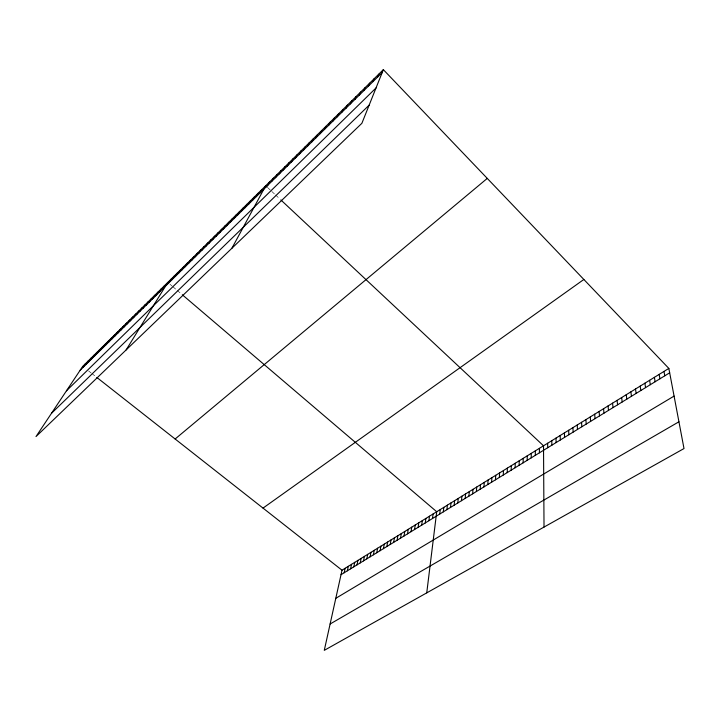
<?xml version="1.0" encoding="UTF-8"?>
<svg xmlns="http://www.w3.org/2000/svg" width="720" height="720" viewBox="0 0 720 720"><rect width="100%" height="100%" fill="white"/><g stroke="black" fill="none" stroke-linecap="round" stroke-linejoin="round"><path stroke-width="0.54" stroke-dasharray="3.6 2.7" d="M88.569 370.944L91.071 372.906M91.899 373.563L95.211 376.164M169.983 284.256L172.17 286.119M172.899 286.74L176.526 289.836M177.246 290.448L180.864 293.535M267.993 187.893L270.27 190.026M271.791 191.448L274.815 194.283M275.571 194.985L279.342 198.513"/><path stroke-width="1.08" d="M535.311 455.346L535.329 450.846M531.225 457.857L531.27 453.357M527.166 460.35L527.229 455.85M523.125 462.834L523.215 458.325M519.111 465.3L519.219 460.791M515.115 467.748L515.25 463.248M511.146 470.187L511.308 465.687M507.195 472.617L507.375 468.108M503.271 475.029L503.469 470.52M499.365 477.423L499.59 472.914M495.486 479.808L495.729 475.299M491.625 482.184L491.886 477.666M487.782 484.542L488.07 480.024M483.966 486.891L484.272 482.373M480.168 489.222L480.492 484.704M476.388 491.544L476.739 487.026M472.635 493.848L472.995 489.33M468.891 496.143L469.287 491.625M465.183 498.429L465.588 493.911M461.484 500.697L461.907 496.179M457.803 502.956L458.253 498.438M454.149 505.206L454.617 500.679M450.513 507.438L450.999 502.92M446.895 509.661L447.399 505.143M443.304 511.866L443.817 507.348M439.722 514.071L440.262 509.544M426.744 592.866L436.716 511.731L182.304 294.759M432.513 518.49L433.089 513.972M428.886 520.722L429.48 516.204M425.277 522.936L425.889 518.418M421.686 525.141L422.316 520.623M418.122 527.337L418.761 522.819M414.567 529.515L415.233 524.997M411.039 531.684L411.714 527.175M407.52 533.844L408.222 529.326M404.028 535.995L404.739 531.477M400.554 538.128L401.283 533.61M397.098 540.252L397.845 535.734M393.66 542.358L394.425 537.849M390.24 544.464L391.014 539.946M386.838 546.552L387.63 542.043M383.454 548.631L384.264 544.122M380.088 550.701L380.907 546.192M376.74 552.753L377.577 548.244M373.41 554.805L374.256 550.296M370.089 556.839L370.962 552.33M366.795 558.864L367.677 554.364M363.519 560.88L364.41 556.38M360.252 562.887L361.161 558.378M357.003 564.876L357.93 560.376M353.781 566.865L354.717 562.365M350.568 568.836L351.522 564.336M347.364 570.798L348.336 566.307M344.187 572.751L345.168 568.26M668.844 368.415L342.018 570.204L324.279 650.349L684 448.551L668.844 368.415L383.346 69.651L82.737 366.354L36 436.581L361.881 123.3L383.346 69.651M377.55 77.112L378.738 74.196M372.951 81.648L374.166 78.714M368.379 86.157L369.621 83.196M363.834 90.63L365.112 87.651M359.334 95.067L360.63 92.07M354.861 99.477L356.184 96.462M350.415 103.86L351.774 100.818M346.005 108.207L347.382 105.147M341.622 112.527L343.035 109.44M337.275 116.811L338.706 113.715M332.955 121.068L334.413 117.945M328.662 125.298L330.147 122.157M324.405 129.501L325.917 126.342M320.175 133.668L321.705 130.491M315.972 137.808L317.529 134.613M311.796 141.921L313.38 138.708M307.656 146.007L309.258 142.776M303.534 150.066L305.172 146.817M299.448 154.089L301.104 150.822M295.389 158.094L297.063 154.809M291.357 162.072L293.058 158.769M287.352 166.023L289.071 162.702M283.374 169.938L285.111 166.608M279.423 173.835L281.178 170.487M275.49 177.705L277.272 174.348M271.593 181.548L273.393 178.173M267.714 185.373L269.541 181.98M231.885 248.274L265.707 185.76L267.228 187.182M260.046 192.933L261.909 189.513M256.248 196.677L258.129 193.248M252.468 200.394L254.376 196.947M248.724 204.093L250.641 200.628M244.998 207.765L246.933 204.291M241.299 211.41L243.252 207.927M237.618 215.037L239.589 211.536M233.964 218.637L235.953 215.127M230.337 222.219L232.344 218.691M226.728 225.774L228.753 222.237M223.137 229.302L225.18 225.756M219.582 232.812L221.643 229.257M216.036 236.304L218.115 232.731M212.526 239.769L214.614 236.187M209.025 243.216L211.131 239.625M205.551 246.636L207.675 243.036M202.104 250.038L204.246 246.429M198.675 253.422L200.826 249.795M195.264 256.779L197.433 253.152M191.88 260.118L194.058 256.482M188.514 263.439L190.71 259.785M185.166 266.742L187.371 263.079M181.836 270.018L184.068 266.346M178.533 273.276L180.774 269.595M175.248 276.516L177.498 272.826M168.732 282.933L171.018 279.225M171.981 279.729L174.249 276.03M126.135 349.929L167.805 282.393M162.207 289.368L164.511 285.642M158.922 292.599L161.244 288.873M155.664 295.821L157.995 292.077M152.415 299.016L154.764 295.263M149.193 302.193L151.551 298.44M142.803 308.484L145.188 304.713M145.989 305.352L148.356 301.581M139.644 311.607L142.038 307.827M136.494 314.703L138.897 310.923M133.371 317.79L135.783 314.001M127.17 323.901L129.609 320.094M130.257 320.85L132.687 317.052M124.101 326.925L126.549 323.109M121.05 329.931L123.507 326.115M114.993 335.898L117.477 332.064M118.017 332.928L120.483 329.103M111.996 338.85L114.489 335.016M106.056 344.709L108.567 340.866M109.017 341.793L111.519 337.95M103.104 347.616L105.624 343.764M97.263 353.376L99.801 349.506M100.179 350.505L102.708 346.644M94.374 356.229L96.921 352.359M88.632 361.89L91.197 358.002M91.494 359.064L94.05 355.185M82.953 367.479L85.536 363.591M85.788 364.689L88.362 360.801M80.145 370.251L382.194 72.54M66.456 390.816L376.029 87.957M51.48 413.325L369.144 105.156M175.131 439.002L487.269 178.398M263.025 508.095L583.848 279.477M341.019 574.695L669.672 372.807M335.79 598.32L674.073 396.09M330.111 624.006L678.933 421.785M96.867 377.469L342.018 570.204M280.845 199.926L543.519 445.788L544.023 527.076M663.993 371.412L664.785 375.804M659.169 374.382L659.934 378.792M654.381 377.343L655.119 381.753M649.62 380.286L650.322 384.696M644.895 383.202L645.561 387.621M640.188 386.109L640.827 390.528M635.517 388.989L636.12 393.417M630.873 391.86L631.44 396.288M626.256 394.713L626.796 399.15M621.666 397.548L622.179 401.985M617.103 400.365L617.58 404.802M612.567 403.164L613.017 407.61M608.058 405.945L608.481 410.4M603.576 408.708L603.972 413.163M599.121 411.462L599.49 415.917M594.693 414.198L595.035 418.662M590.292 416.916L590.607 421.38M585.918 419.616L586.197 424.089M581.562 422.307L581.823 426.771M577.233 424.971L577.467 429.453M572.94 427.626L573.138 432.108M568.665 430.272L568.836 434.745M564.408 432.891L564.561 437.373M560.187 435.501L560.313 439.992M555.984 438.102L556.083 442.584M551.799 440.676L551.88 445.167M547.65 443.241L547.704 447.732M539.415 448.326L539.415 452.826"/></g></svg>
